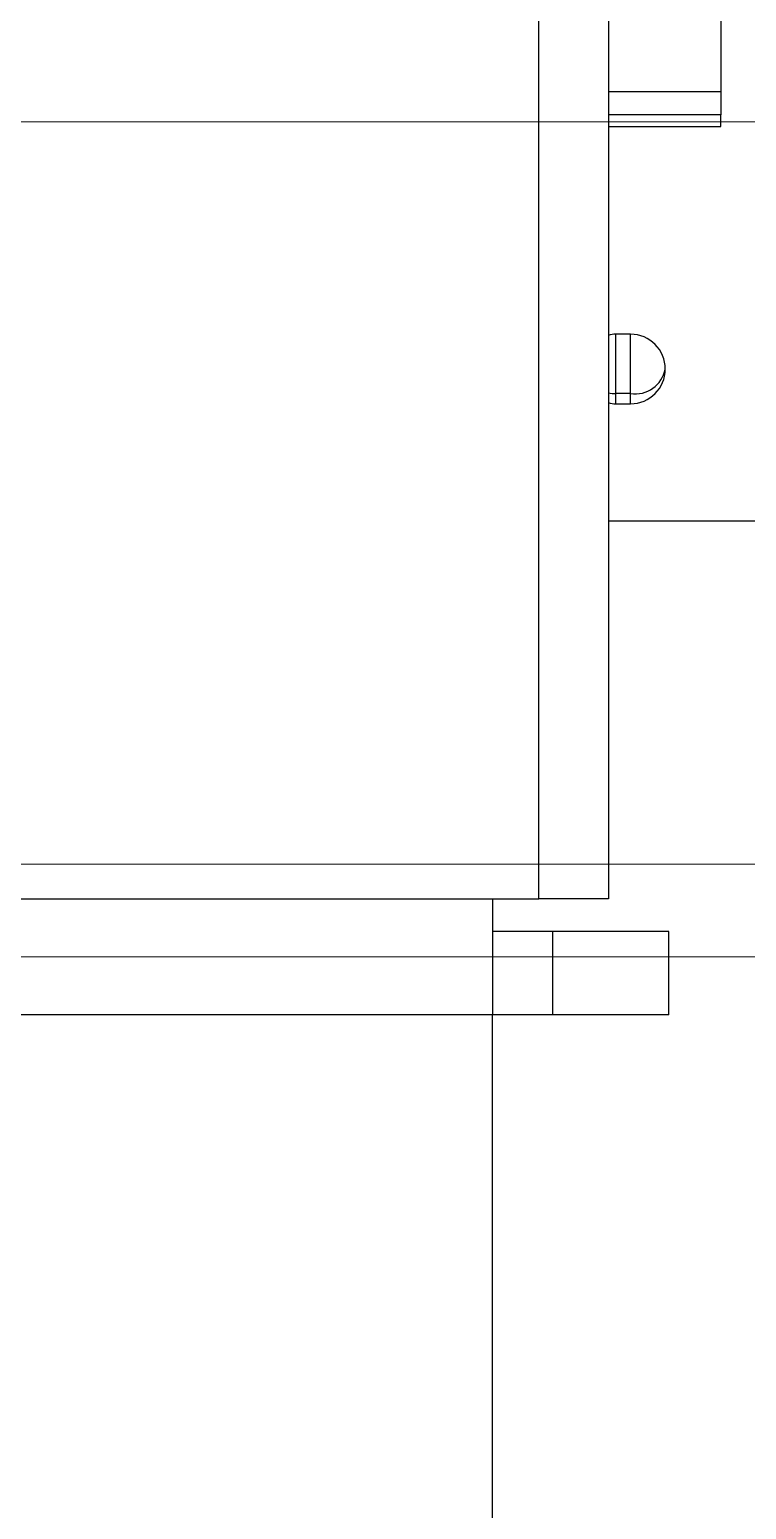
# Model space of a CAD drawing. Extents: x 500 to 100500, y -14500 to 21140.
# Drawn here: x 14054.4 to 14085.3, y -6914.8 to -6851.1 of the extents above; entities that cross this region are included whole.
import ezdxf

# ---------------------------------------------------------------- set-up
doc = ezdxf.new("R2010")
doc.units = 0
doc.linetypes.add('SLD-Solid', pattern=[0])
doc.layers.get('0').update_dxf_attribs({"linetype": 'CONTINUOUS'})
doc.layers.add('M06SMMF-001B', color=7, linetype='CONTINUOUS')
doc.layers.add('MODEL', color=7, linetype='SLD-Solid', lineweight=15)

# ---------------------------------------------------------------- blocks, each defined once
blk = doc.blocks.new('KA$C91237a23')
at = {"layer": 'MODEL', "color": 4}
for p, q in [((193, -118.4), (90, -118.4)), ((184, -150.4), (144, -150.4)), ((136, -154.4), (214, -154.4))]:
    blk.add_line(p, q, dxfattribs=at)
blk = doc.blocks.new('probe card r')
at = {"color": 6}
for p, q in [((15513.302, -88398.252, 10.475), (15513.302, -88348.252, 10.475)), ((15516.302, -88348.252, 10.475), (15516.302, -88398.252, 10.475)), ((15521.152, -88358.952, 10.475), (15521.152, -88363.452, 10.475)), ((15516.302, -88363.452, 10.475), (15521.152, -88363.452, 10.475)), ((15521.152, -88363.452, 10.475), (15521.152, -88364.452, 10.475)), ((15521.152, -88364.452, 10.475), (15516.302, -88364.452, 10.475)), ((15521.152, -88364.952, 10.475), (15521.152, -88364.452, 10.475)), ((15516.302, -88364.952, 10.475), (15521.152, -88364.952, 10.475)), ((15517.252, -88373.91, 10.475), (15516.618, -88373.91, 10.475)), ((15516.618, -88376.47, 10.475), (15516.618, -88373.91, 10.475)), ((15517.252, -88376.47, 10.475), (15517.252, -88373.91, 10.475)), ((15517.252, -88376.47, 10.475), (15516.618, -88376.47, 10.475)), ((15516.618, -88376.91, 10.475), (15516.618, -88376.47, 10.475)), ((15517.252, -88376.91, 10.475), (15517.252, -88376.47, 10.475)), ((15516.618, -88376.91, 10.475), (15517.252, -88376.91, 10.475)), ((15516.302, -88381.952, 10.475), (15525.152, -88381.952, 10.475)), ((15419.302, -88398.252, 10.475), (15513.302, -88398.252, 10.475)), ((15511.302, -88398.252, 10.475), (15511.302, -88403.252, 10.475)), ((15516.302, -88398.252, 10.475), (15513.302, -88398.252, 10.475)), ((15513.902, -88399.652, 10.475), (15511.302, -88399.652, 10.475)), ((15513.902, -88403.252, 10.475), (15513.902, -88399.652, 10.475)), ((15518.902, -88399.652, 10.475), (15513.902, -88399.652, 10.475)), ((15518.902, -88403.252, 10.475), (15518.902, -88399.652, 10.475)), ((15511.302, -88403.252, 10.475), (15421.302, -88403.252, 10.475)), ((15513.902, -88403.252, 10.475), (15511.302, -88403.252, 10.475)), ((15511.302, -88460.552, 54.461), (15511.302, -88403.252, 10.475)), ((15518.902, -88403.252, 10.475), (15513.902, -88403.252, 10.475))]:
    blk.add_line(p, q, dxfattribs=at)
for centre, radius, start, end in [((15516.618, -88374.91, 10.475), 1, 90, 108.42273), ((15517.252, -88375.41, 10.475), 1.5, 0, 90), ((15517.252, -88375.41, 10.475), 1.5, 270, 0), ((15517.44, -88375.145, 10.475), 1.339, 261.95053, 348.57825), ((15516.616, -88375.093, 10.475), 1.378, 256.83003, 270.08687), ((15516.618, -88375.91, 10.475), 1, 251.57727, 270)]:
    blk.add_arc(centre, radius, start, end, dxfattribs=at)

msp = doc.modelspace()

# ---------------------------------------------------------------- block references
at = {"color": 0}
msp.add_blockref('probe card r', (-1436.956, 81509.713, -150.006), dxfattribs=at)
at = {"layer": 'M06SMMF-001B', "xscale": -1}
msp.add_blockref('KA$C91237a23', (14233.712, -6736.639, -79.039), dxfattribs=at)

doc.saveas('drawing.dxf')
